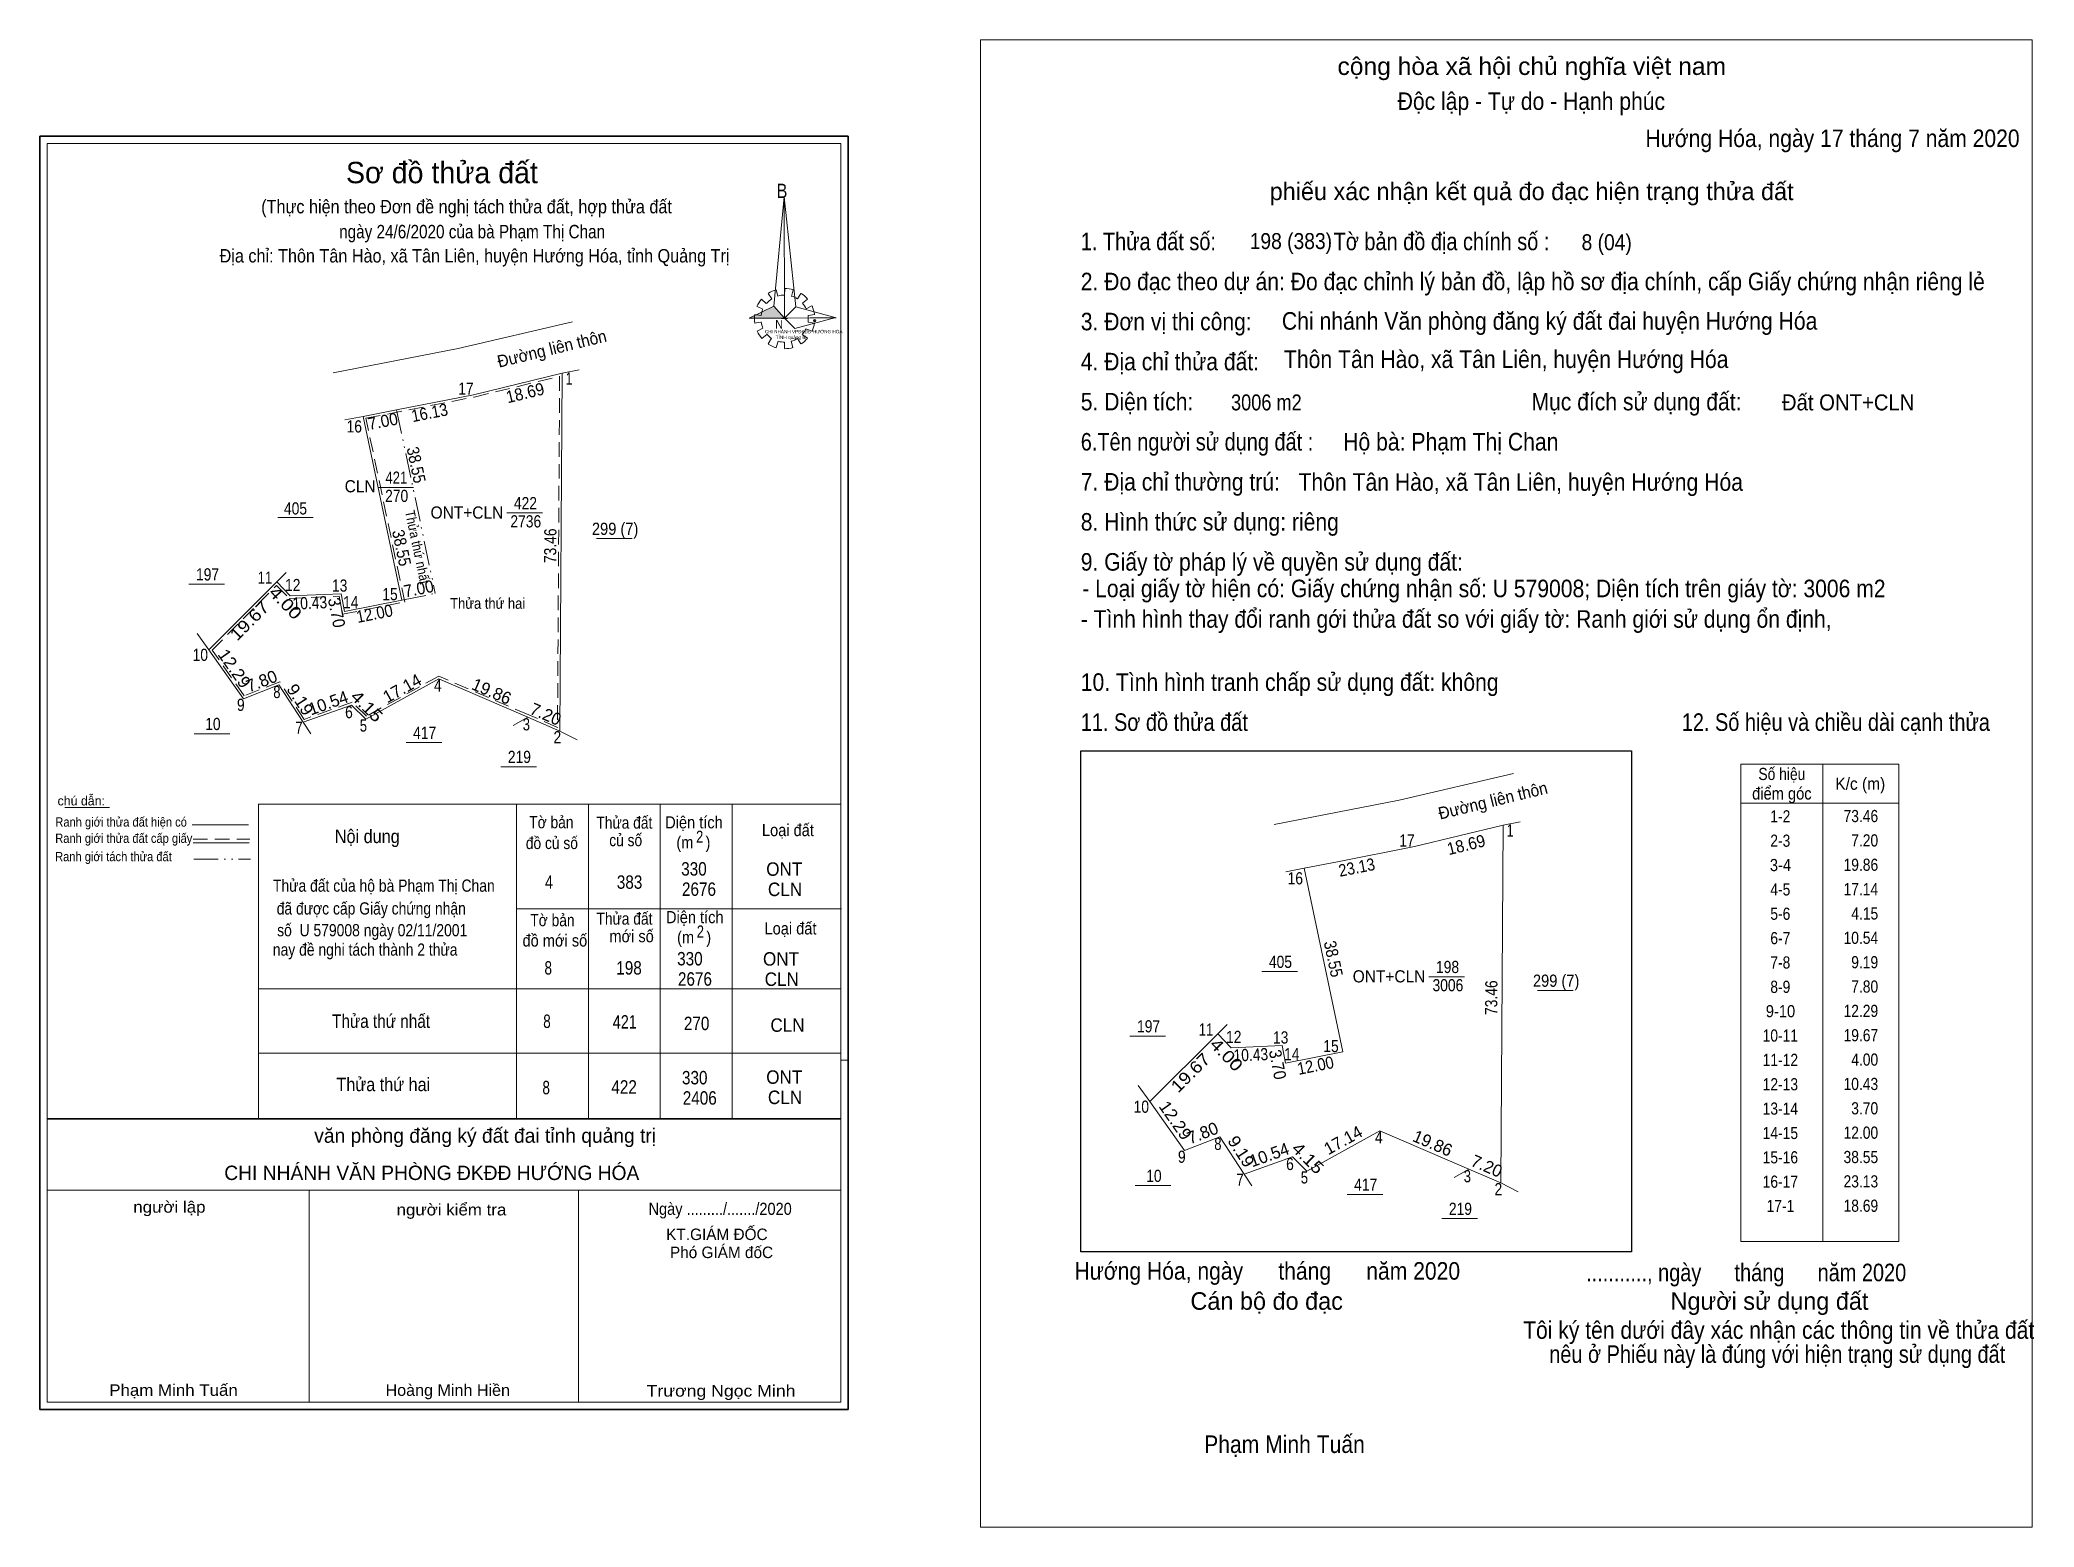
# Model space of a CAD drawing. Header units: metres. Extents: x 547688 to 548097, y 1838325 to 1838630.
import ezdxf
from ezdxf.enums import TextEntityAlignment as Align

# ---------------------------------------------------------------- set-up
doc = ezdxf.new("R2010")
doc.units = ezdxf.units.M
doc.header["$PDMODE"] = 32
doc.header["$PDSIZE"] = 0.5
doc.linetypes.add('DASH_DOUBLE_DOT', pattern=[9.2, 5, -1.2, 0.3, -1.2, 0.3, -1.2])
doc.linetypes.add('MEDIUM_DASHED', pattern=[4.5, 3, -1.5])
for name, color, linetype, lineweight in [('1', 7, 'Continuous', 13), ('10', 7, 'Continuous', 13), ('17', 7, 'Continuous', 13), ('18', 7, 'Continuous', 13), ('5', 7, 'Continuous', 35), ('6', 7, 'Continuous', 13), ('63', 7, 'Continuous', 13)]:
    doc.layers.add(name, color=color, linetype=linetype, lineweight=lineweight)
doc.layers.add('34', color=7, linetype='Continuous')
doc.layers.add('7', color=7, linetype='Continuous')

msp = doc.modelspace()

# ---------------------------------------------------------------- hatches: boundary and pattern name
at = {"layer": '1'}
msp.add_hatch(color=256, dxfattribs=at).paths.add_polyline_path([(547833.33, 1838573.09), (547838.4, 1838575.57), (547840.57, 1838573.09)])

# ---------------------------------------------------------------- linework, layer by layer
for p, q in [((547840.57, 1838577.83), (547840.61, 1838579.18)), ((547836.15, 1838574.98), (547834.94, 1838575.48)), ((547835.82, 1838576.99), (547836.83, 1838576.11)), ((547837.95, 1838577.08), (547837.23, 1838578.17)), ((547838.88, 1838578.92), (547839.2, 1838577.62)), ((547842.34, 1838578.92), (547842.02, 1838577.58)), ((547843.22, 1838577.08), (547843.95, 1838578.17)), ((547845.27, 1838576.99), (547844.27, 1838576.15)), ((547844.99, 1838575.02), (547846.2, 1838575.61)), ((547834.42, 1838573.85), (547835.74, 1838573.64)), ((547835.74, 1838572.29), (547834.42, 1838572.08)), ((547834.94, 1838570.45), (547836.15, 1838571.03)), ((547839.93, 1838573.05), (547841.21, 1838573.05)), ((547846.24, 1838570.41), (547844.91, 1838570.91)), ((547846.76, 1838573.85), (547845.39, 1838573.64)), ((547845.39, 1838572.29), (547846.76, 1838572.08)), ((547836.95, 1838569.78), (547835.9, 1838568.94)), ((547837.23, 1838567.8), (547837.91, 1838568.98)), ((547839.28, 1838568.35), (547838.88, 1838567.05)), ((547840.57, 1838566.84), (547840.57, 1838568.14)), ((547841.9, 1838568.35), (547842.3, 1838567.09)), ((547843.95, 1838567.8), (547843.22, 1838568.94)), ((547844.19, 1838569.78), (547845.27, 1838568.98)), ((547732.59, 1838473.31), (547852.14, 1838473.31)), ((547732.59, 1838473.31), (547732.59, 1838408.72)), ((547785.57, 1838473.31), (547785.57, 1838408.72)), ((547800.32, 1838473.31), (547800.32, 1838408.72)), ((547815.06, 1838473.31), (547815.06, 1838408.72)), ((547829.81, 1838473.31), (547829.81, 1838408.72)), ((547785.71, 1838451.82), (547852.29, 1838451.82)), ((547732.59, 1838435.4), (547852.14, 1838435.4)), ((547732.59, 1838422.24), (547852.14, 1838422.24)), ((547852.14, 1838420.79), (547853.61, 1838420.79)), ((547687.72, 1838407.29), (547687.72, 1838349.07)), ((547689.2, 1838394.09), (547852.14, 1838394.09)), ((547743.01, 1838394.09), (547743.01, 1838350.55)), ((547798.31, 1838394.09), (547798.31, 1838350.55))]:
    msp.add_line(p, q, dxfattribs=at)
at = {"layer": '1', "lineweight": 35}
msp.add_line((547689.2, 1838408.72), (547852.14, 1838408.72), dxfattribs=at)
at = {"layer": '1'}
for points in [[(547880.82, 1838324.91), (547880.82, 1838630.23), (548096.7, 1838630.23), (548096.7, 1838324.91)], [(547840.49, 1838597.98), (547840.57, 1838573.09), (547838.4, 1838575.57)], [(547840.49, 1838597.98), (547840.57, 1838573.09), (547842.86, 1838575.4)], [(547833.33, 1838573.09), (547838.4, 1838575.57), (547840.57, 1838573.09)], [(547851.18, 1838573.18), (547840.57, 1838573.09), (547842.86, 1838575.4)], [(547851.1, 1838573.22), (547842.66, 1838570.95), (547840.57, 1838573.09)]]:
    msp.add_lwpolyline(points, close=True, dxfattribs=at)
at = {"layer": '1', "linetype": 'MEDIUM_DASHED'}
msp.add_lwpolyline([(547794.41, 1838561.16), (547793.97, 1838489.1), (547788.06, 1838491.65), (547769.6, 1838499.62), (547754.73, 1838491.37), (547751.82, 1838494.25), (547741.96, 1838490.73), (547736.95, 1838498.44), (547729.67, 1838495.58), (547723.08, 1838504.97), (547736.32, 1838518.24), (547738.91, 1838515.56), (547749.12, 1838516.02), (547749.85, 1838512.32), (547762.61, 1838514.83), (547754.64, 1838552.55), (547776.86, 1838556.9)], close=True, dxfattribs=at)
at = {"layer": '1', "lineweight": 25}
msp.add_lwpolyline([(547901.38, 1838484.25), (548014.46, 1838484.25), (548014.46, 1838381.45), (547901.38, 1838381.45)], close=True, dxfattribs=at)
at = {"layer": '1'}
for centre, major_axis, start_param, end_param in [((547840.589, 1838573.005), (6.202, 0), 1.2792421, 1.5633222), ((547840.589, 1838573.005), (6.202, 0), 2.4395818, 2.7240025), ((547840.589, 1838573.005), (4.861, 0), 2.7236855, 3.0151582), ((547840.589, 1838573.005), (4.861, 0), 2.1337354, 2.4449626), ((547840.589, 1838573.005), (6.202, 0), 1.8495599, 2.1390092), ((547840.589, 1838573.005), (4.861, 0), 1.5698559, 1.8561107), ((547840.589, 1838573.005), (4.861, 0), 1.0027091, 1.2755622), ((547840.589, 1838573.005), (6.202, 0), 0.7105624, 0.9968723), ((547840.589, 1838573.005), (4.861, 0), 0.4267838, 0.7064646), ((547840.589, 1838573.005), (6.202, 0), 0.1390515, 0.4339332), ((547840.589, 1838573.005), (6.202, 0), 3.0066793, 3.2913935), ((547840.589, 1838573.005), (4.861, 0), 3.2822995, 3.5610505), ((547840.589, 1838573.005), (4.861, 0), 5.5613733, 5.8395144), ((547840.589, 1838573.005), (4.861, 0), 6.1355839, 6.4161846), ((547840.589, 1838573.005), (6.202, 0), 5.8523029, 6.1383965), ((547840.589, 1838573.005), (6.202, 0), 3.5698864, 3.8569187), ((547840.589, 1838573.005), (4.861, 0), 3.8607757, 4.1325826), ((547840.554, 1838572.968), (6.202, 0), 4.1470906, 4.4365931), ((547840.589, 1838573.005), (4.861, 0), 4.4385468, 4.71314), ((547840.589, 1838573.005), (6.202, 0), 4.7130101, 4.9976105), ((547840.589, 1838573.005), (4.861, 0), 4.9908713, 5.2893316), ((547840.589, 1838573.005), (6.202, 0), 5.2856142, 5.567987)]:
    msp.add_ellipse(centre, major_axis=major_axis, ratio=0.995001, start_param=start_param, end_param=end_param, dxfattribs=at)
msp.add_point((547846.76, 1838572.59), dxfattribs=at)
at = {"layer": '10'}
for p, q in [((547776.75, 1838557.39), (547794.91, 1838561.8)), ((547794.91, 1838561.8), (547794.47, 1838488.34)), ((547754.05, 1838552.94), (547762.02, 1838515.22)), ((547736.33, 1838518.95), (547722.43, 1838505.03)), ((547750.24, 1838512.91), (547762.02, 1838515.22)), ((547720.01, 1838508.36), (547722.43, 1838505.03)), ((547741.76, 1838490.13), (547743.36, 1838487.74)), ((547787.86, 1838491.19), (547784.84, 1838489.46)), ((547794.47, 1838488.34), (547787.86, 1838491.19)), ((547798, 1838486.54), (547794.47, 1838488.34)), ((547969.91, 1838464.62), (547988.07, 1838469.03)), ((547988.07, 1838469.03), (547987.63, 1838395.57)), ((547947.21, 1838460.17), (547955.18, 1838422.45)), ((547929.49, 1838426.18), (547915.59, 1838412.26)), ((547943.4, 1838420.14), (547955.18, 1838422.45)), ((547913.17, 1838415.59), (547915.59, 1838412.26)), ((547934.92, 1838397.36), (547936.52, 1838394.97)), ((547981.02, 1838398.42), (547978, 1838396.69)), ((547987.63, 1838395.57), (547981.02, 1838398.42)), ((547991.16, 1838393.77), (547987.63, 1838395.57))]:
    msp.add_line(p, q, dxfattribs=at)
at = {"layer": '10', "linetype": 'DASH_DOUBLE_DOT'}
for p in [(547760.92, 1838554.29), (547762.02, 1838515.22)]:
    msp.add_line(p, (547768.89, 1838516.57), dxfattribs=at)
at = {"layer": '10'}
for points in [[(547754.05, 1838552.94), (547760.92, 1838554.29), (547776.75, 1838557.39)], [(547750.24, 1838512.91), (547749.53, 1838516.54), (547739.11, 1838516.07), (547736.33, 1838518.95)], [(547722.43, 1838505.03), (547729.49, 1838494.97), (547736.75, 1838497.83), (547741.76, 1838490.13)], [(547787.86, 1838491.19), (547769.63, 1838499.06), (547754.64, 1838490.75), (547751.69, 1838493.67), (547741.76, 1838490.13)], [(547947.21, 1838460.17), (547954.08, 1838461.52), (547969.91, 1838464.62)], [(547943.4, 1838420.14), (547942.69, 1838423.77), (547932.27, 1838423.3), (547929.49, 1838426.18)], [(547915.59, 1838412.26), (547922.65, 1838402.2), (547929.91, 1838405.06), (547934.92, 1838397.36)], [(547981.02, 1838398.42), (547962.79, 1838406.29), (547947.8, 1838397.98), (547944.85, 1838400.9), (547934.92, 1838397.36)]]:
    msp.add_lwpolyline(points, dxfattribs=at)
at = {"layer": '17'}
msp.add_line((547692.83, 1838472.62), (547701.98, 1838472.62), dxfattribs=at)
at = {"layer": '18'}
for p, q in [((547750.3, 1838552.21), (547754.05, 1838552.94)), ((547738.25, 1838520.87), (547736.33, 1838518.95)), ((547943.46, 1838459.44), (547947.21, 1838460.17)), ((547931.41, 1838428.1), (547929.49, 1838426.18))]:
    msp.add_line(p, q, dxfattribs=at)
at = {"layer": '5'}
msp.add_lwpolyline([(547687.73, 1838610.44), (547853.62, 1838610.44), (547853.62, 1838349.07), (547687.73, 1838349.07)], close=True, dxfattribs=at)
at = {"layer": '5', "lineweight": 13}
msp.add_lwpolyline([(547852.15, 1838408.71), (547852.15, 1838350.54), (547689.2, 1838350.54), (547689.2, 1838608.97), (547852.15, 1838608.97)], close=True, dxfattribs=at)
at = {"layer": '6'}
for p, q in [((547718.98, 1838469.07), (547730.52, 1838469.07)), ((547719.15, 1838465.38), (547730.7, 1838465.38))]:
    msp.add_line(p, q, dxfattribs=at)
at = {"layer": '6', "linetype": 'MEDIUM_DASHED'}
msp.add_line((547719.15, 1838466.16), (547730.79, 1838466.16), dxfattribs=at)
at = {"layer": '63'}
for p, q in [((547773.55, 1838566.9), (547797.02, 1838572.37)), ((547747.94, 1838561.9), (547773.55, 1838566.9)), ((547794.91, 1838561.8), (547798.44, 1838562.46)), ((547757.06, 1838538.35), (547764.38, 1838538.35)), ((547736.53, 1838532.2), (547743.85, 1838532.2)), ((547783.57, 1838533.12), (547790.89, 1838533.12)), ((547801.98, 1838527.85), (547809.3, 1838527.85)), ((547718.32, 1838518.49), (547725.64, 1838518.49)), ((547719.41, 1838487.78), (547726.73, 1838487.78)), ((547762.88, 1838485.97), (547770.2, 1838485.97)), ((547782.32, 1838481.02), (547789.64, 1838481.02)), ((548053.69, 1838481.53), (548053.69, 1838383.53)), ((547966.71, 1838474.13), (547990.18, 1838479.6)), ((547941.1, 1838469.13), (547966.71, 1838474.13)), ((547988.07, 1838469.03), (547991.6, 1838469.69)), ((547938.55, 1838438.95), (547945.87, 1838438.95)), ((547972.85, 1838437.9), (547980.17, 1838437.9)), ((547995.14, 1838435.08), (548002.46, 1838435.08)), ((547911.48, 1838425.72), (547918.8, 1838425.72)), ((547912.57, 1838395.01), (547919.89, 1838395.01)), ((547956.04, 1838393.2), (547963.36, 1838393.2)), ((547975.48, 1838388.25), (547982.8, 1838388.25))]:
    msp.add_line(p, q, dxfattribs=at)
at = {"layer": '63', "linetype": 'DASH_DOUBLE_DOT'}
msp.add_line((547719.32, 1838462.03), (547730.93, 1838462.03), dxfattribs=at)
at = {"layer": '63'}
for points in [[(548053.69, 1838383.53), (548036.89, 1838383.53), (548036.89, 1838481.53), (548053.69, 1838481.53)], [(548053.69, 1838481.53), (548069.29, 1838481.53), (548069.29, 1838383.53), (548053.69, 1838383.53)], [(548036.89, 1838473.53), (548053.69, 1838473.53), (548069.29, 1838473.53)]]:
    msp.add_lwpolyline(points, dxfattribs=at)

# ---------------------------------------------------------------- texts
at = {"layer": '1'}
for s, height, width, p in [('cộng hòa xã hội chủ nghĩa việt nam', 3.598, 1.05, (547993.955, 1838623.03)), ('Độc lập - Tự do - Hạnh phúc', 3.598, 0.9, (547993.875, 1838615.85)), ('Hướng Hóa, ngày 17 tháng 7 năm 2020', 3.6, 0.9, (548055.69, 1838608.23)), ('CLN', 2.5, 0.95, (547753.465, 1838537.34)), ('421', 2.5, 0.8, (547760.885, 1838539.11)), ('405', 2.5, 0.85, (547740.19, 1838532.79)), ('270', 2.5, 0.85, (547760.955, 1838535.37)), ('ONT+CLN', 2.5, 0.95, (547775.375, 1838531.95)), ('422', 2.5, 0.85, (547787.39, 1838533.88)), ('2736', 2.5, 0.85, (547787.46, 1838530.14)), ('299 (7)', 2.5, 0.9, (547805.8, 1838528.61)), ('197', 2.5, 0.85, (547722.14, 1838519.25)), ('10', 2.5, 0.85, (547723.235, 1838488.54)), ('417', 2.5, 0.85, (547766.7, 1838486.73)), ('219', 2.5, 0.85, (547786.145, 1838481.78)), ('405', 2.5, 0.85, (547942.37, 1838439.71)), ('198', 2.5, 0.85, (547976.67, 1838438.66)), ('ONT+CLN', 2.5, 0.95, (547964.655, 1838436.73)), ('3006', 2.5, 0.85, (547976.74, 1838434.92)), ('299 (7)', 2.5, 0.9, (547998.96, 1838435.84)), ('197', 2.5, 0.85, (547915.3, 1838426.48)), ('10', 2.5, 0.85, (547916.395, 1838395.77)), ('417', 2.5, 0.85, (547959.86, 1838393.96)), ('219', 2.5, 0.85, (547979.305, 1838389.01)), ('Hướng Hóa, ngày      tháng      năm 2020', 3.598, 0.9, (547939.665, 1838375.71)), ('..........., ngày      tháng      năm 2020', 3.598, 0.85, (548037.965, 1838375.39)), ('Tôi ký tên dưới đây xác nhận các thông tin về thửa đất', 3.598, 0.9, (548044.64, 1838363.57)), ('nêu ở Phiếu này là đúng với hiện trạng sử dụng đất', 3.598, 0.85, (548044.34, 1838358.63)), ('Phạm Minh Tuấn', 3.598, 0.9, (547943.195, 1838340.13))]:
    msp.add_text(s, height=height, dxfattribs=dict(at, width=width)).set_placement(p, align=Align.CENTER)
for s, height, p in [('Sơ đồ thửa đất', 4.387, (547770.25, 1838600.8)), ('phiếu xác nhận kết quả đo đạc hiện trạng thửa đất', 3.598, (547993.925, 1838597.33)), ('Cán bộ đo đạc', 3.598, (547939.535, 1838369.53)), ('Người sử dụng đất', 3.598, (548042.75, 1838369.53))]:
    msp.add_text(s, height=height, dxfattribs=at).set_placement(p, align=Align.CENTER)
for s, height, width, p in [('B', 2.921, 0.85, (547838.94, 1838597.78)), ('1. Thửa đất số:', 3.598, 0.85, (547901.38, 1838587.05)), ('Tờ bản đồ địa chính số :', 3.598, 0.85, (547953.28, 1838587.05)), ('2. Đo đạc theo dự án: Đo đạc chỉnh lý bản đồ, lập hồ sơ địa chính, cấp Giấy chứng nhận riêng lẻ', 3.598, 0.9, (547901.38, 1838578.83)), ('CHI NHÁNH VPĐKĐĐ-HƯỚNG HÓA', 0.6908, 0.95, (547836.53, 1838570)), ('N', 1.825, 0.9, (547838.66, 1838570.93)), ('3. Đơn vị thi công:', 3.598, 0.9, (547901.38, 1838570.61)), ('Chi nhánh Văn phòng đăng ký đất đai huyện Hướng Hóa', 3.612, 0.9, (547942.66, 1838570.73)), ('TỈNH quảng trị', 0.6912, 1.05, (547838.75, 1838568.82)), ('4. Địa chỉ thửa đất:', 3.598, 0.9, (547901.38, 1838562.39)), ('Thôn Tân Hào, xã Tân Liên, huyện Hướng Hóa', 3.61, 0.9, (547943.08, 1838562.87)), ('5. Diện tích: ', 3.598, 0.9, (547901.38, 1838554.17)), ('Mục đích sử dụng đất:', 3.598, 0.9, (547993.9, 1838554.17)), ('6.Tên người sử dụng đất :', 3.598, 0.85, (547901.38, 1838545.93)), ('Hộ bà: Phạm Thị Chan', 3.61, 0.9, (547955.24, 1838545.93)), ('7. Địa chỉ thường trú:', 3.598, 0.9, (547901.38, 1838537.71)), ('Thôn Tân Hào, xã Tân Liên, huyện Hướng Hóa', 3.61, 0.9, (547946.06, 1838537.66)), ('8. Hình thức sử dụng: riêng', 3.598, 0.9, (547901.38, 1838529.49)), ('9. Giấy tờ pháp lý về quyền sử dụng đất:', 3.598, 0.9, (547901.38, 1838521.27)), ('- Loại giấy tờ hiện có: Giấy chứng nhận số: U 579008; Diện tích trên giáy tờ: 3006 m2', 3.6, 0.9, (547901.68, 1838515.81)), ('- Tình hình thay đổi ranh gới thửa đất so với giấy tờ: Ranh giới sử dụng ổn định, ', 3.598, 0.9, (547901.38, 1838509.55)), ('10. Tình hình tranh chấp sử dụng đất: không', 3.6, 0.9, (547901.38, 1838496.59)), ('11. Sơ đồ thửa đất', 3.598, 0.85, (547901.38, 1838488.37)), ('12. Số hiệu và chiều dài cạnh thửa', 3.6, 0.85, (548024.74, 1838488.37))]:
    msp.add_text(s, height=height, dxfattribs=dict(at, width=width)).set_placement(p)
for s, height, p in [('văn phòng đăng ký đất đai tỉnh quảng trị', 2.949, (547814.2, 1838403.81)), ('CHI NHÁNH VĂN PHÒNG ĐKĐĐ HƯỚNG HÓA', 2.949, (547810.76, 1838396.17)), ('KT.GIÁM ĐỐC', 2.355, (547837.1, 1838383.84)), ('Phó GIÁM đốC', 2.355, (547838.23, 1838380.14))]:
    msp.add_text(s, height=height, dxfattribs=at).set_placement(p, align=Align.RIGHT)
for s, height, width, p in [('người lập', 2.359, 1.1, (547721.72, 1838389.46)), ('người kiểm tra', 2.359, 1.1, (547783.47, 1838388.9)), ('Phạm Minh Tuấn', 2.355, 1.1, (547728.34, 1838351.86)), ('Hoàng Minh Hiền', 2.355, 1.05, (547784.22, 1838351.86)), ('Trương Ngọc Minh', 2.355, 1.15, (547842.82, 1838351.71))]:
    msp.add_text(s, height=height, dxfattribs=dict(at, width=width)).set_placement(p, align=Align.RIGHT)
at = {"layer": '34'}
for s, width, p in [('198 (383)', 0.9, (547936.06, 1838587.29)), ('8 (04)', 0.9, (548004.18, 1838587.05)), ('3006 m2', 0.85, (547932.22, 1838554.17)), ('Đất ONT+CLN', 0.95, (548045.3, 1838554.17))]:
    msp.add_text(s, height=3.28, dxfattribs=dict(at, width=width)).set_placement(p)
at = {"layer": '6'}
for s, height, width, p in [('Thửa thứ hai', 2.212, 0.9, (547771.94, 1838513.44)), ('Ranh giới thửa đất hiện có ', 1.896, 0.9, (547690.89, 1838468.72)), ('Tờ bản ', 2.488, 0.85, (547788.17, 1838468.38)), ('Thửa đất', 2.488, 0.85, (547801.95, 1838468.3)), ('Diện tích', 2.488, 0.9, (547816.07, 1838468.36)), ('Loại đất', 2.488, 0.9, (547835.94, 1838466.76)), ('Ranh giới thửa đất cấp giấy', 1.896, 0.9, (547690.87, 1838465.38)), ('Nội dung', 2.765, 0.9, (547748.26, 1838465.34)), ('đồ củ số', 2.488, 0.85, (547787.47, 1838464.11)), ('củ số', 2.488, 0.85, (547804.59, 1838464.69)), ('(m   )', 2.488, 0.9, (547818.37, 1838464.24)), ('2', 2.488, 0.8, (547822.41, 1838465.4)), ('Ranh giới tách thửa đất', 1.896, 0.9, (547690.84, 1838461.62)), ('330', 2.76, 0.85, (547819.36, 1838458.66)), ('ONT', 2.76, 0.95, (547836.82, 1838458.62)), ('Thửa đất của hộ bà Phạm Thị Chan', 2.51, 0.85, (547735.56, 1838455.35)), ('4', 2.765, 0.8, (547791.39, 1838455.95)), ('383', 2.76, 0.85, (547806.15, 1838455.95)), ('2676', 2.76, 0.85, (547819.52, 1838454.5)), ('CLN', 2.765, 0.95, (547837.16, 1838454.46)), (' đã được cấp Giấy chứng nhận', 2.509, 0.85, (547735.54, 1838450.67)), (' số  U 579008 ngày 02/11/2001', 2.51, 0.85, (547735.63, 1838446.2)), ('Tờ bản ', 2.488, 0.85, (547788.39, 1838448.27)), ('Thửa đất', 2.488, 0.85, (547801.97, 1838448.59)), ('Diện tích', 2.488, 0.9, (547816.24, 1838448.89)), ('2', 2.488, 0.8, (547822.56, 1838445.94)), ('Loại đất', 2.488, 0.9, (547836.47, 1838446.58)), ('nay đề nghi tách thành 2 thửa', 2.509, 0.85, (547735.54, 1838442.22)), ('đồ mới số', 2.488, 0.9, (547786.79, 1838444.1)), ('mới số', 2.488, 0.9, (547804.62, 1838444.98)), ('(m   )', 2.488, 0.9, (547818.52, 1838444.77)), ('8', 2.76, 0.75, (547791.3, 1838438.34)), ('198', 2.76, 0.85, (547806.04, 1838438.34)), ('330', 2.76, 0.85, (547818.53, 1838440.22)), ('ONT', 2.76, 0.95, (547836.15, 1838440.18)), ('2676', 2.76, 0.85, (547818.69, 1838436.06)), ('CLN', 2.765, 0.95, (547836.49, 1838436.02)), ('Thửa thứ nhất', 2.765, 0.85, (547747.7, 1838427.4)), ('8', 2.76, 0.75, (547791.04, 1838427.38)), ('421', 2.76, 0.8, (547805.32, 1838427.25)), ('270', 2.76, 0.85, (547819.91, 1838426.94)), ('CLN', 2.765, 0.95, (547837.67, 1838426.59)), ('Thửa thứ hai', 2.765, 0.9, (547748.59, 1838414.41)), ('8', 2.76, 0.75, (547790.88, 1838413.77)), ('422', 2.76, 0.85, (547805.03, 1838413.9)), ('330', 2.76, 0.85, (547819.52, 1838415.8)), ('ONT', 2.76, 0.95, (547836.82, 1838415.92)), ('2406', 2.76, 0.85, (547819.68, 1838411.64)), ('CLN', 2.765, 0.95, (547837.16, 1838411.76))]:
    msp.add_text(s, height=height, dxfattribs=dict(at, width=width)).set_placement(p)
msp.add_text('chú dẫn:', height=1.896, dxfattribs=at).set_placement((547691.35, 1838473.07))
at = {"layer": '6', "width": 0.9}
msp.add_text('Ngày ........./......./2020', height=2.483, dxfattribs=at).set_placement((547827.355, 1838389.01), align=Align.CENTER)
at = {"layer": '63'}
for s, height, rotation, width, p in [('Đường liên thôn', 2.5, 13.65, 0.95, (547793.11, 1838565.629)), ('18.69', 2.5, 13.65, 0.95, (547787.615, 1838556.554)), ('16.13', 2.5, 11.091, 0.9, (547767.95, 1838552.463)), ('7.00', 2.5, 11.091, 0.95, (547758.365, 1838550.709)), ('38.55', 2.5, 281.931, 0.9, (547763.756, 1838542.713)), ('Thửa thứ nhất', 2, 281.931, 0.9, (547764.231, 1838525.897)), ('38.55', 2.5, 281.931, 0.9, (547760.756, 1838525.683)), ('73.46', 2.5, 89.657, 0.85, (547793.732, 1838526.363)), ('7.00', 2.5, 11.091, 0.95, (547765.725, 1838516.349)), ('19.67', 2.5, 45.041, 1.15, (547731.617, 1838510.092)), ('4.00', 2.5, 313.988, 1.2, (547737.231, 1838513.788)), ('10.43', 2.5, 2.583, 0.85, (547743.184, 1838513.403)), ('3.70', 2.5, 281.067, 0.95, (547747.417, 1838512.41)), ('12.00', 2.5, 11.095, 0.9, (547756.644, 1838511.236)), ('12.29', 2.5, 305.061, 1.05, (547726.627, 1838500.468)), ('9.19', 2.5, 303.05, 1.05, (547740.097, 1838494.117)), ('4.15', 2.5, 315.293, 1.15, (547753.966, 1838492.553)), ('Đường liên thôn', 2.5, 13.65, 0.95, (547986.27, 1838472.859)), ('18.69', 2.5, 13.65, 0.95, (547980.775, 1838463.784)), ('23.13', 2.5, 11.091, 0.9, (547958.26, 1838459.133)), ('38.55', 2.5, 281.931, 0.9, (547952.016, 1838441.303)), ('73.46', 2.5, 89.657, 0.85, (547986.892, 1838433.593)), ('4.00', 2.5, 313.988, 1.2, (547930.391, 1838421.018)), ('19.67', 2.5, 45.041, 1.15, (547924.777, 1838417.322)), ('10.43', 2.5, 2.583, 0.85, (547936.344, 1838420.633)), ('3.70', 2.5, 281.067, 0.95, (547940.577, 1838419.64)), ('12.00', 2.5, 11.095, 0.9, (547949.804, 1838418.466)), ('12.29', 2.5, 305.061, 1.05, (547919.787, 1838407.698)), ('9.19', 2.5, 303.05, 1.05, (547933.257, 1838401.347)), ('4.15', 2.5, 315.293, 1.15, (547947.126, 1838399.783))]:
    msp.add_text(s, height=height, rotation=rotation, dxfattribs=dict(at, width=width)).set_placement(p, align=Align.CENTER)
for s, width, p in [(' 17', 0.85, (547776.75, 1838557.39)), (' 1', 0.75, (547797.04, 1838559.45)), (' 16', 0.85, (547753.84, 1838549.63)), (' 11', 0.8, (547735.41, 1838518.59)), (' 12', 0.85, (547741.2, 1838517.06)), (' 13', 0.85, (547750.84, 1838516.96)), (' 15', 0.85, (547761.17, 1838515.19)), (' 14', 0.85, (547753.12, 1838513.53)), (' 10', 0.85, (547722.23, 1838502.74)), (' 8', 0.8, (547737.11, 1838495.11)), (' 4', 0.85, (547770.19, 1838496.44)), (' 9', 0.85, (547729.75, 1838492.47)), (' 6', 0.85, (547751.95, 1838490.98)), (' 7', 0.8, (547741.66, 1838487.77)), (' 5', 0.8, (547754.87, 1838488.22)), (' 3', 0.8, (547788.32, 1838488.47)), (' 2', 0.85, (547794.73, 1838485.82)), (' 1', 0.75, (547990.2, 1838466.68)), ('73.46', 0.85, (548065.06, 1838469.64)), (' 17', 0.85, (547969.91, 1838464.62)), ('7.20', 0.85, (548065.06, 1838464.64)), ('19.86', 0.85, (548065.06, 1838459.64)), (' 16', 0.85, (547947, 1838456.86)), ('17.14', 0.85, (548065.06, 1838454.64)), ('4.15', 0.85, (548065.07, 1838449.64)), ('10.54', 0.85, (548065.06, 1838444.64)), ('9.19', 0.85, (548065.06, 1838439.64)), ('7.80', 0.85, (548065.06, 1838434.64)), ('12.29', 0.85, (548065.06, 1838429.64)), (' 11', 0.8, (547928.57, 1838425.82)), (' 12', 0.85, (547934.36, 1838424.29)), (' 13', 0.85, (547944, 1838424.19)), (' 15', 0.85, (547954.33, 1838422.42)), ('19.67', 0.85, (548065.06, 1838424.64)), (' 14', 0.85, (547946.28, 1838420.76)), ('4.00', 0.85, (548065.06, 1838419.64)), ('10.43', 0.85, (548065.06, 1838414.64)), (' 10', 0.85, (547915.39, 1838409.97)), ('3.70', 0.85, (548065.06, 1838409.64)), ('12.00', 0.85, (548065.06, 1838404.64)), (' 8', 0.8, (547930.27, 1838402.34)), (' 4', 0.85, (547963.35, 1838403.67)), (' 9', 0.85, (547922.91, 1838399.7)), (' 6', 0.85, (547945.11, 1838398.21)), ('38.55', 0.85, (548065.06, 1838399.64)), (' 7', 0.8, (547934.82, 1838395)), (' 5', 0.8, (547948.03, 1838395.45)), (' 3', 0.8, (547981.48, 1838395.7)), (' 2', 0.85, (547987.89, 1838393.05)), ('23.13', 0.85, (548065.06, 1838394.64)), ('18.69', 0.85, (548065.06, 1838389.64))]:
    msp.add_text(s, height=2.5, dxfattribs=dict(at, width=width)).set_placement(p, align=Align.RIGHT)
for s, rotation, p in [('7.80', 21.501, (547733.697, 1838497.432)), ('17.14', 29.003, (547762.679, 1838496.025)), ('19.86', 336.65, (547779.955, 1838495.349)), ('10.54', 19.621, (547747.325, 1838492.937)), ('7.20', 336.676, (547791.06, 1838490.662)), ('7.80', 21.501, (547926.857, 1838404.662)), ('17.14', 29.003, (547955.839, 1838403.255)), ('10.54', 19.621, (547940.485, 1838400.167)), ('19.86', 336.65, (547973.115, 1838402.579)), ('7.20', 336.676, (547984.22, 1838397.892))]:
    msp.add_text(s, height=2.5, rotation=rotation, dxfattribs=at).set_placement(p, align=Align.CENTER)
for s, width, p in [('Số hiệu', 0.85, (548045.29, 1838478.28)), ('điểm góc', 0.9, (548045.29, 1838474.28)), ('K/c (m)', 0.95, (548061.39, 1838476.28)), (' 1-2', 0.85, (548044.585, 1838469.58)), (' 2-3', 0.85, (548044.575, 1838464.58)), (' 3-4', 0.9, (548044.59, 1838459.58)), (' 4-5', 0.85, (548044.585, 1838454.58)), (' 5-6', 0.85, (548044.585, 1838449.58)), (' 6-7', 0.85, (548044.585, 1838444.58)), (' 7-8', 0.85, (548044.575, 1838439.58)), (' 8-9', 0.85, (548044.58, 1838434.58)), (' 9-10', 0.9, (548044.59, 1838429.58)), (' 10-11', 0.85, (548044.585, 1838424.58)), (' 11-12', 0.85, (548044.59, 1838419.58)), (' 12-13', 0.85, (548044.59, 1838414.58)), (' 13-14', 0.85, (548044.585, 1838409.58)), (' 14-15', 0.85, (548044.59, 1838404.58)), (' 15-16', 0.85, (548044.59, 1838399.58)), (' 16-17', 0.85, (548044.59, 1838394.58)), (' 17-1', 0.85, (548044.59, 1838389.58))]:
    msp.add_text(s, height=2.5, dxfattribs=dict(at, width=width)).set_placement(p, align=Align.CENTER)
at = {"layer": '7'}
for s, height, width, p in [('(Thực hiện theo Đơn đề nghị tách thửa đất, hợp thửa đất ', 2.765, 0.9, (547775.765, 1838594.62)), ('ngày 24/6/2020 của bà Phạm Thị Chan', 2.76, 0.85, (547776.445, 1838589.49)), ('Địa chỉ: Thôn Tân Hào, xã Tân Liên, huyện Hướng Hóa, tỉnh Quảng Trị', 2.76, 0.9, (547776.945, 1838584.53))]:
    msp.add_text(s, height=height, dxfattribs=dict(at, width=width)).set_placement(p, align=Align.CENTER)

doc.saveas('drawing.dxf')
